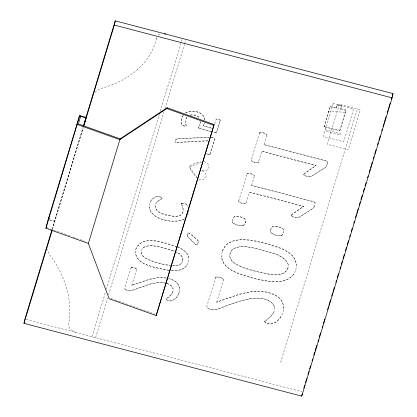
<?xml version="1.0" encoding="UTF-8"?>
<svg xmlns="http://www.w3.org/2000/svg" width="417" height="417" viewBox="0 0 417 417"><rect width="100%" height="100%" fill="white"/><g stroke="black" fill="none" stroke-linecap="round" stroke-linejoin="round"><path stroke-width="0.31" stroke-dasharray="2.08 1.56" d="M172.956 291.764L171.371 294.558L166.185 298.921L166.232 299.328C171.481 303.712 177.6 297.582 179.164 292.51C177.715 297.665 171.496 303.972 166.185 299.536L166.138 299.135C169.547 296.581 173.769 293.568 173.144 288.71L171.919 286.302L169.62 284.43L166.539 283.185M283.602 308.861L283.419 305.562L282.46 302.57A16.842 12.161 12.3 0 0 275.767 295.627C256.679 285.525 235.188 296.044 216.668 302.252L216.715 302.044C235.235 295.835 256.726 285.311 275.809 295.413A16.842 12.161 12.3 0 1 282.507 302.356L283.466 305.353L283.643 308.648L282.961 312.218C280.87 319.406 272.223 328.158 264.811 321.971L264.748 321.408C269.476 317.843 275.402 313.662 274.532 306.896C272.588 300.845 265.775 298.9 260.114 298.202C244.915 297.264 230.903 304.639 216.814 309.164C213.65 310.337 209.944 309.607 207.192 307.777L206.775 306.902M184.721 218.769C174.494 225.071 146.346 219.535 149.583 203.585L149.536 203.793C150.845 198.534 157.162 193.962 162.036 197.919L162.088 198.294L161.118 199.06L156.943 201.838L155.385 204.466C153.711 215.036 170.756 216.392 177.903 216.256C184.335 215.422 184.152 207.713 181.129 203.527L181.927 203.069L186.128 204.049L188.13 206.472M94.998 92.433A21.335 15.403 12.3 0 1 102.863 87.914A104.359 75.341 12.3 0 0 156.385 38.739L156.677 37.092M142.906 247.943C149.203 243.752 157.24 246.765 163.99 248.11C170.475 250.544 180.035 251.274 182.933 258.618L182.688 261.183L182.98 258.404C180.081 251.065 170.522 250.33 164.037 247.896C157.282 246.551 149.25 243.538 142.953 247.734L141.405 250.32C139.93 254.406 143.709 257.623 147.05 259.119C154.504 262.34 162.468 264.472 170.501 265.655M230.101 253.155C228.698 257.112 230.982 261.094 234.312 263.221C244.331 269.366 256.194 271.509 267.49 274.105C275.246 275.96 288.991 275.543 288.303 264.472C284.243 254.193 270.862 253.171 261.782 249.762C252.327 247.88 241.078 243.658 232.264 249.533L230.054 253.364L232.217 249.741C241.036 243.872 252.285 248.089 261.735 249.971C270.815 253.38 284.196 254.401 288.256 264.686M206.248 153.769L208.656 154.551L210.027 154.154L214.526 139.299L214.401 138.178L211.148 137.198M245.274 222.735L245.597 220.426L244.941 218.873C242.121 216.84 238.404 215.897 234.953 216.256L233.52 217.262L232.608 219.191L232.243 221.531L232.905 223.064C235.746 225.071 239.441 226.009 242.897 225.686L244.32 224.695L245.274 222.735L245.55 220.64L244.894 219.081C242.074 217.048 238.357 216.105 234.907 216.465L233.473 217.471M336.253 107.701L337.171 104.672L341.58 105.663L340.658 108.691L346.042 109.9L339.824 130.703L323.983 127.143L330.207 106.34L336.253 107.701L336.18 108.206L330.134 106.846L330.207 106.34M328.622 111.829L328.695 111.323L345.323 112.277L345.25 112.783M336.18 108.206L337.171 104.672M345.969 110.411L340.585 109.197L340.658 108.691M340.585 109.197L341.58 105.663M339.824 130.703L346.042 109.9M270.857 229.214L270.492 231.555L271.154 233.087C274 235.105 277.712 236.027 281.173 235.714L282.601 234.729L283.524 232.759L283.878 230.46L283.221 228.902C280.386 226.879 276.664 225.915 273.203 226.28L271.769 227.286L270.81 229.428L271.722 227.494L273.156 226.488C276.617 226.123 280.339 227.088 283.174 229.115L283.831 230.669M186.967 116.969C185.106 119.622 185.075 123.02 186.154 125.97L185.972 126.189C183.819 126.507 181.03 125.387 181.426 122.713A21.47 15.502 12.3 0 1 182.682 116.385L183.548 115.123M200.499 121.342L200.134 123.766L200.452 121.738M176.97 246.593C164.95 243.22 142.974 233.411 135.775 249.152C132.502 265.822 158.022 267.766 168.974 270.529M222.219 251.514C217.403 269.445 241.172 274.542 253.484 278.389C266.932 281.386 289.81 287.204 295.841 269.7L295.794 269.914C300.448 248.813 270.602 245.431 256.627 241.177C244.868 238.66 226.629 237.351 222.172 251.727C228.391 234.422 251.055 240.176 264.498 243.21C276.33 247.093 294.73 250.268 296.544 265.301M188.984 210.793L188.536 213.441L187.561 215.568M156.385 38.739L156.636 37.238M179.117 292.718L179.654 289.961L179.524 287.605L178.841 285.468A12.03 8.684 12.3 0 0 174.056 280.505L169.14 278.52M53.439 226.092L54.361 221.87L83.072 127.92M166.492 283.398C154.514 280.505 142.968 287.084 131.871 290.54L129.723 290.977L127.232 290.576L124.996 289.549L124.746 288.715M131.183 267.657L132.867 267.297L135.363 267.954L136.599 268.913L136.599 269.606L136.135 268.621L134.102 267.766L131.84 267.464L130.865 268.074M135.775 249.152L135.733 249.361C142.776 233.786 164.465 243.278 176.36 246.603M166.623 278.248C154.571 275.866 143.01 281.97 131.798 285.452L131.845 285.244C143.417 281.611 155.484 275.272 167.905 278.28M156.896 202.047L162.046 198.508L162.036 197.919M208.276 140.899L176.438 142.562L175.38 142.275L175.328 141.457M175.776 142.541L175.427 142.067M185.789 119.272L186.92 117.177M185.972 126.189L186.201 125.762L185.403 121.821M183.266 209.063L181.129 203.527M181.082 203.736L181.927 203.069M212.196 132.012L198.805 128.243L198.685 127.362L199.389 125.58M198.805 128.243L198.732 127.154M183.058 212.065L183.105 211.852C180.65 218.211 172.044 216.142 166.972 215.099C162.531 213.52 155.489 211.883 155.114 206.118M212.05 128.316L203.355 125.814L212.097 128.102M197.95 242.965L196.777 245.003L195.526 244.586L187.4 236.533L187.207 235.073L187.447 236.319L195.568 244.372L196.824 244.795L197.423 244.206M188.265 232.978L188.849 232.801L189.521 233.249L197.371 239.681L198.216 240.969L198.169 242.011L198.169 241.177L197.33 239.895L189.474 233.463L188.265 232.978L187.384 234.338M220.176 120.643L220.192 120.091L219.306 119.434L216.814 118.934L216.105 119.314L219.264 119.648L220.176 120.643L216.757 131.928L216.053 132.689L212.8 132.168M209.808 154.436L214.526 139.299M214.588 138.793L214.401 138.178M216.053 132.689L216.804 131.72L220.223 120.43M274.485 307.11C272.541 301.053 265.728 299.109 260.067 298.416C244.868 297.477 230.856 304.853 216.767 309.372C213.603 310.545 209.897 309.815 207.145 307.991L207.192 307.777M215.808 277.341L215.855 277.128C218.367 276.534 221.604 277.237 223.371 279.182L223.387 280.073L223.324 279.395C221.557 277.446 218.32 276.747 215.808 277.341L215.365 277.925M232.905 223.064L232.29 221.318M314.757 205.294L313.938 207.468L313.146 208.323L299.078 217.314C296.654 218.529 293.646 217.247 291.473 216.042L291.441 215.25L292.468 214.218L303.701 206.306L249.543 192.112L245.853 203.47C243.46 204.064 240.38 203.423 238.717 201.536L238.722 200.765L238.764 201.328C240.427 203.209 243.507 203.856 245.9 203.261L246.322 202.751M246.749 174.337L247.145 173.644C249.517 172.909 252.566 173.717 254.323 175.463L254.344 176.328L254.323 175.463M259.139 133.44L259.541 132.747C261.907 132.012 264.962 132.82 266.713 134.561L266.734 135.431L266.713 134.561M249.543 192.112L303.654 206.519M315.075 202.834L314.126 201.948L251.597 185.336L314.173 201.734L315.122 202.626L314.715 205.503M242.897 225.686L244.367 224.487L245.321 222.522M259.541 132.747L251.107 160.639C252.77 162.521 255.85 163.167 258.243 162.573L258.712 161.853M261.933 151.215L316.044 165.617L261.933 151.215L258.243 162.573M263.94 144.647L326.563 160.837L327.512 161.723L327.47 163L327.465 161.937L326.516 161.051L263.94 144.647L266.781 135.217M271.154 233.087L270.539 231.341M281.173 235.714L282.648 234.516L283.524 232.759M264.748 321.408L272.051 315.09L274.287 311.092M264.811 321.971L264.79 321.194M291.441 215.25L292.515 214.01L303.701 206.306M291.473 216.042L291.488 215.036M327.152 164.392L326.329 166.571L325.536 167.425L311.468 176.412C309.044 177.632 306.036 176.344 303.863 175.14L303.878 174.139L304.905 173.107L316.091 165.408M303.863 175.14L303.878 174.139M287.912 268.272L287.959 268.063C282.481 279.922 265.52 272.671 256.288 271.415C247.646 267.662 232.378 267.141 229.704 255.882M197.903 243.174L198.216 241.803M327.517 162.786L326.719 165.778M187.16 235.287L188.307 232.764M52.151 229.168L82.973 127.435M52.495 229.209L83.181 127.93M91.98 336.717L105.564 291.879M106.319 289.388L159.336 114.404M160.279 111.292L181.218 42.169M181.411 41.544L182.354 38.432M95.597 337.666L107.675 297.811M108.618 294.694L164.084 111.615M165.028 108.503L184.46 44.364M184.648 43.738L185.784 40.001M131.798 285.452L136.646 269.398M214.771 123.781L216.105 119.314M238.68 200.973L247.145 173.644M251.55 185.549L254.391 176.115M216.668 302.252L223.434 279.859M323.983 127.143L330.134 106.846M280.605 362.441L357.671 108.081M203.887 124.709L204.445 122.9M49.613 218.696L49.873 217.976L49.342 219.832L54.361 221.87M200.176 123.557L198.685 127.362M203.308 126.023L203.934 124.501M314.371 206.467L313.193 208.114L299.125 217.101C296.696 218.315 293.693 217.033 291.514 215.829M182.735 260.969C181.442 265.697 175.776 266.145 171.695 265.806M175.818 139.742L177.215 138.814L208.907 137.407M183.308 115.332L182.729 116.171A21.47 15.502 12.3 0 0 181.473 122.499C181.077 125.173 183.866 126.299 186.018 125.981M326.375 166.357L325.583 167.217L311.515 176.203C309.091 177.418 306.083 176.136 303.91 174.931M131.23 267.448L124.819 287.985L124.996 289.549M215.855 277.128L206.874 305.885L206.728 307.115L207.145 307.991M150.667 201.328C152.815 197.184 158.111 195.01 161.989 198.127M280.954 316.477C277.847 322.106 270.544 326.693 264.858 321.762M186.879 265.337C182.943 270.649 175.64 270.972 169.615 270.352M293.761 274.178C283.841 285.848 266.39 280.943 253.526 278.175C241.693 274.297 223.303 271.118 221.474 256.101M303.837 174.348L316.044 165.617M181.687 263.033C179.331 265.561 175.625 265.78 172.383 265.608M185.357 113.122C191.679 108.884 204.439 111.475 204.851 120.263M185.753 113.08C192.081 109.223 204.445 111.855 204.804 120.477M183.933 219.212C173.639 223.965 150.579 219.769 149.114 206.243M259.494 132.955C261.86 132.22 264.915 133.033 266.666 134.774M247.104 173.858C249.47 173.123 252.525 173.931 254.276 175.672M201.531 162.437L189.255 166.67A48.596 35.085 12.3 0 0 197.569 178.466M209.85 154.222L208.703 154.337L206.295 153.56M258.29 162.359C255.897 162.958 252.817 162.312 251.154 160.425M190.188 114.993C193.608 114.451 197.773 115.306 199.952 118.167M190.142 115.201C193.566 114.659 197.726 115.514 199.905 118.381M242.939 225.472C239.488 225.795 235.793 224.857 232.952 222.855M281.22 235.501C277.758 235.813 274.047 234.891 271.201 232.879M207.671 140.722L175.823 142.327M208.953 137.193L177.261 138.6L175.865 139.533L175.38 142.275M216.1 132.481L211.638 131.642M170.767 270.638C177.527 271.514 186.378 269.705 188.364 262.142L188.317 262.35C190.955 255.11 184.199 249.272 178.028 247.088M171.741 265.598C163.292 264.508 154.926 262.262 147.092 258.91C144.454 257.508 141.332 255.585 141.123 252.269M181.88 203.277L186.081 204.257L188.083 206.681M211.101 137.412L214.354 138.392M169.021 270.315C157.876 267.532 137.876 266.411 135.249 252.426M165.309 282.955C153.706 280.693 142.666 287.032 131.918 290.326L128.671 290.68L125.043 289.341M167.243 278.368L171.679 279.583L174.009 280.719A12.03 8.684 12.3 0 1 178.794 285.676L179.477 287.819L179.607 290.169M337.098 105.178L341.507 106.168M324.056 126.638L339.897 130.198M49.368 219.759L54.841 221.109M325.286 129.755L340.564 133.758L340.163 135.072L324.89 131.068M211.033 131.48L198.852 128.035M26.151 319.464L302.028 391.761M46.84 227.666L52.902 229.835M53.512 230.048L60.178 232.436M60.788 232.65L67.46 235.037M68.065 235.251L70.489 236.121M72.918 236.986L77.77 238.717M80.194 239.587L85.047 241.318M110.734 298.405L114.394 299.714M115.003 299.932L121.722 302.33M122.332 302.549L129.046 304.952M129.656 305.166L155.291 314.329M167.008 283.607L169.578 284.644L171.872 286.515L173.097 288.918M176.923 246.807C182.213 249.006 188.661 252.561 188.854 259.056M197.085 177.402L189.255 166.67A25.619 18.494 12.3 0 1 201.156 161.848M75.93 332.511A10.211 7.37 12.3 0 1 68.628 323.639A143.078 103.296 12.3 0 0 50.728 256.241A25.354 18.306 12.3 0 1 47.621 249.366M203.986 161.593A6.448 4.655 12.3 0 1 208.87 167.686A6.448 4.655 12.3 0 1 201.281 170.517A6.448 4.655 12.3 0 1 206.165 176.615A6.448 4.655 12.3 0 1 198.581 179.446M158.335 35.054A7.725 5.577 12.3 0 1 161.129 33.886M333.225 103.546L323.269 136.416L343.702 141.775L353.658 108.9L333.225 103.546M339.417 104.302L327.298 144.298L348.226 149.781L360.345 109.786L339.417 104.302"/><path stroke-width="0.63" d="M83.348 126.195L115.264 20.85L393.028 93.643L392.105 97.865L301.736 396.15L23.972 323.357L24.895 319.135L51.963 229.777M84.875 122.337L85.798 118.115L79.584 115.707L76.452 126.257L77.666 123.698L120.117 138.866L167.139 107.758L214.14 124.553L156.177 315.565L109.176 298.77L88.352 243.419L120.117 138.866M83.744 126.07L114.341 25.072L115.264 20.85M301.736 396.15L302.262 393.737M88.352 243.419L45.896 228.25L48.685 217.601L48.445 218.477M45.896 228.25L76.791 125.543M48.341 218.836L79.584 115.707L86.272 117.354M83.827 125.434L86.084 117.98M23.972 323.357L52.12 230.455M156.177 315.565L214.14 124.553M303.79 388.191L304.733 385.079M305.489 382.587L306.808 378.229M307.939 374.492L308.882 371.375M309.638 368.889L310.582 365.772M312.093 360.788L312.656 358.922M313.787 355.185L314.731 352.073M315.111 350.827L316.805 345.224M317.942 341.487L318.505 339.62M319.26 337.129L320.579 332.766M322.091 327.788L322.659 325.917M323.41 323.425L324.734 319.068M327.564 309.727L328.507 306.615M328.883 305.369L330.582 299.766M331.713 296.028L332.657 292.911M333.032 291.671L334.356 287.308M335.862 282.33L336.43 280.459M337.186 277.967L338.505 273.609M340.011 268.626L340.58 266.76M341.335 264.269L342.279 261.157M343.035 258.665L344.353 254.307M345.484 250.57L346.428 247.453M347.184 244.967L348.503 240.604M349.634 236.866L350.202 235M351.333 231.263L352.276 228.151M353.788 223.168L354.351 221.302M355.482 217.565L356.426 214.453M356.806 213.207L358.125 208.844M359.256 205.112L360.199 201.995M360.955 199.503L362.274 195.146M363.41 191.408L364.354 188.296M365.104 185.805L366.048 182.693M367.559 177.71L368.128 175.844M369.259 172.106L370.202 168.989M370.577 167.749L372.277 162.14M373.408 158.408L373.976 156.537M374.727 154.045L376.051 149.687M377.557 144.704L378.125 142.838M378.881 140.347L380.2 135.989M381.711 131.006L382.274 129.14M383.03 126.648L383.974 123.531M384.349 122.285L386.048 116.682M387.179 112.944L388.123 109.833M388.503 108.587L390.197 102.983M391.328 99.246L391.897 97.38M392.272 96.134L393.028 93.643M80.773 116.082L78.516 123.296M77.333 124.495L119.783 139.669L166.805 108.561L167.139 107.758M114.341 25.072L392.105 97.865M166.805 108.561L213.806 125.35M77.447 124.719A5.958 0.48 -72.8 0 1 77.666 123.698M92.084 97.364A21.335 15.403 12.3 0 1 92.454 96.301M47.413 245.358A25.354 18.306 12.3 0 1 47.543 244.378M164.507 33.819A7.725 5.577 12.3 0 1 165.643 34.053"/></g></svg>
